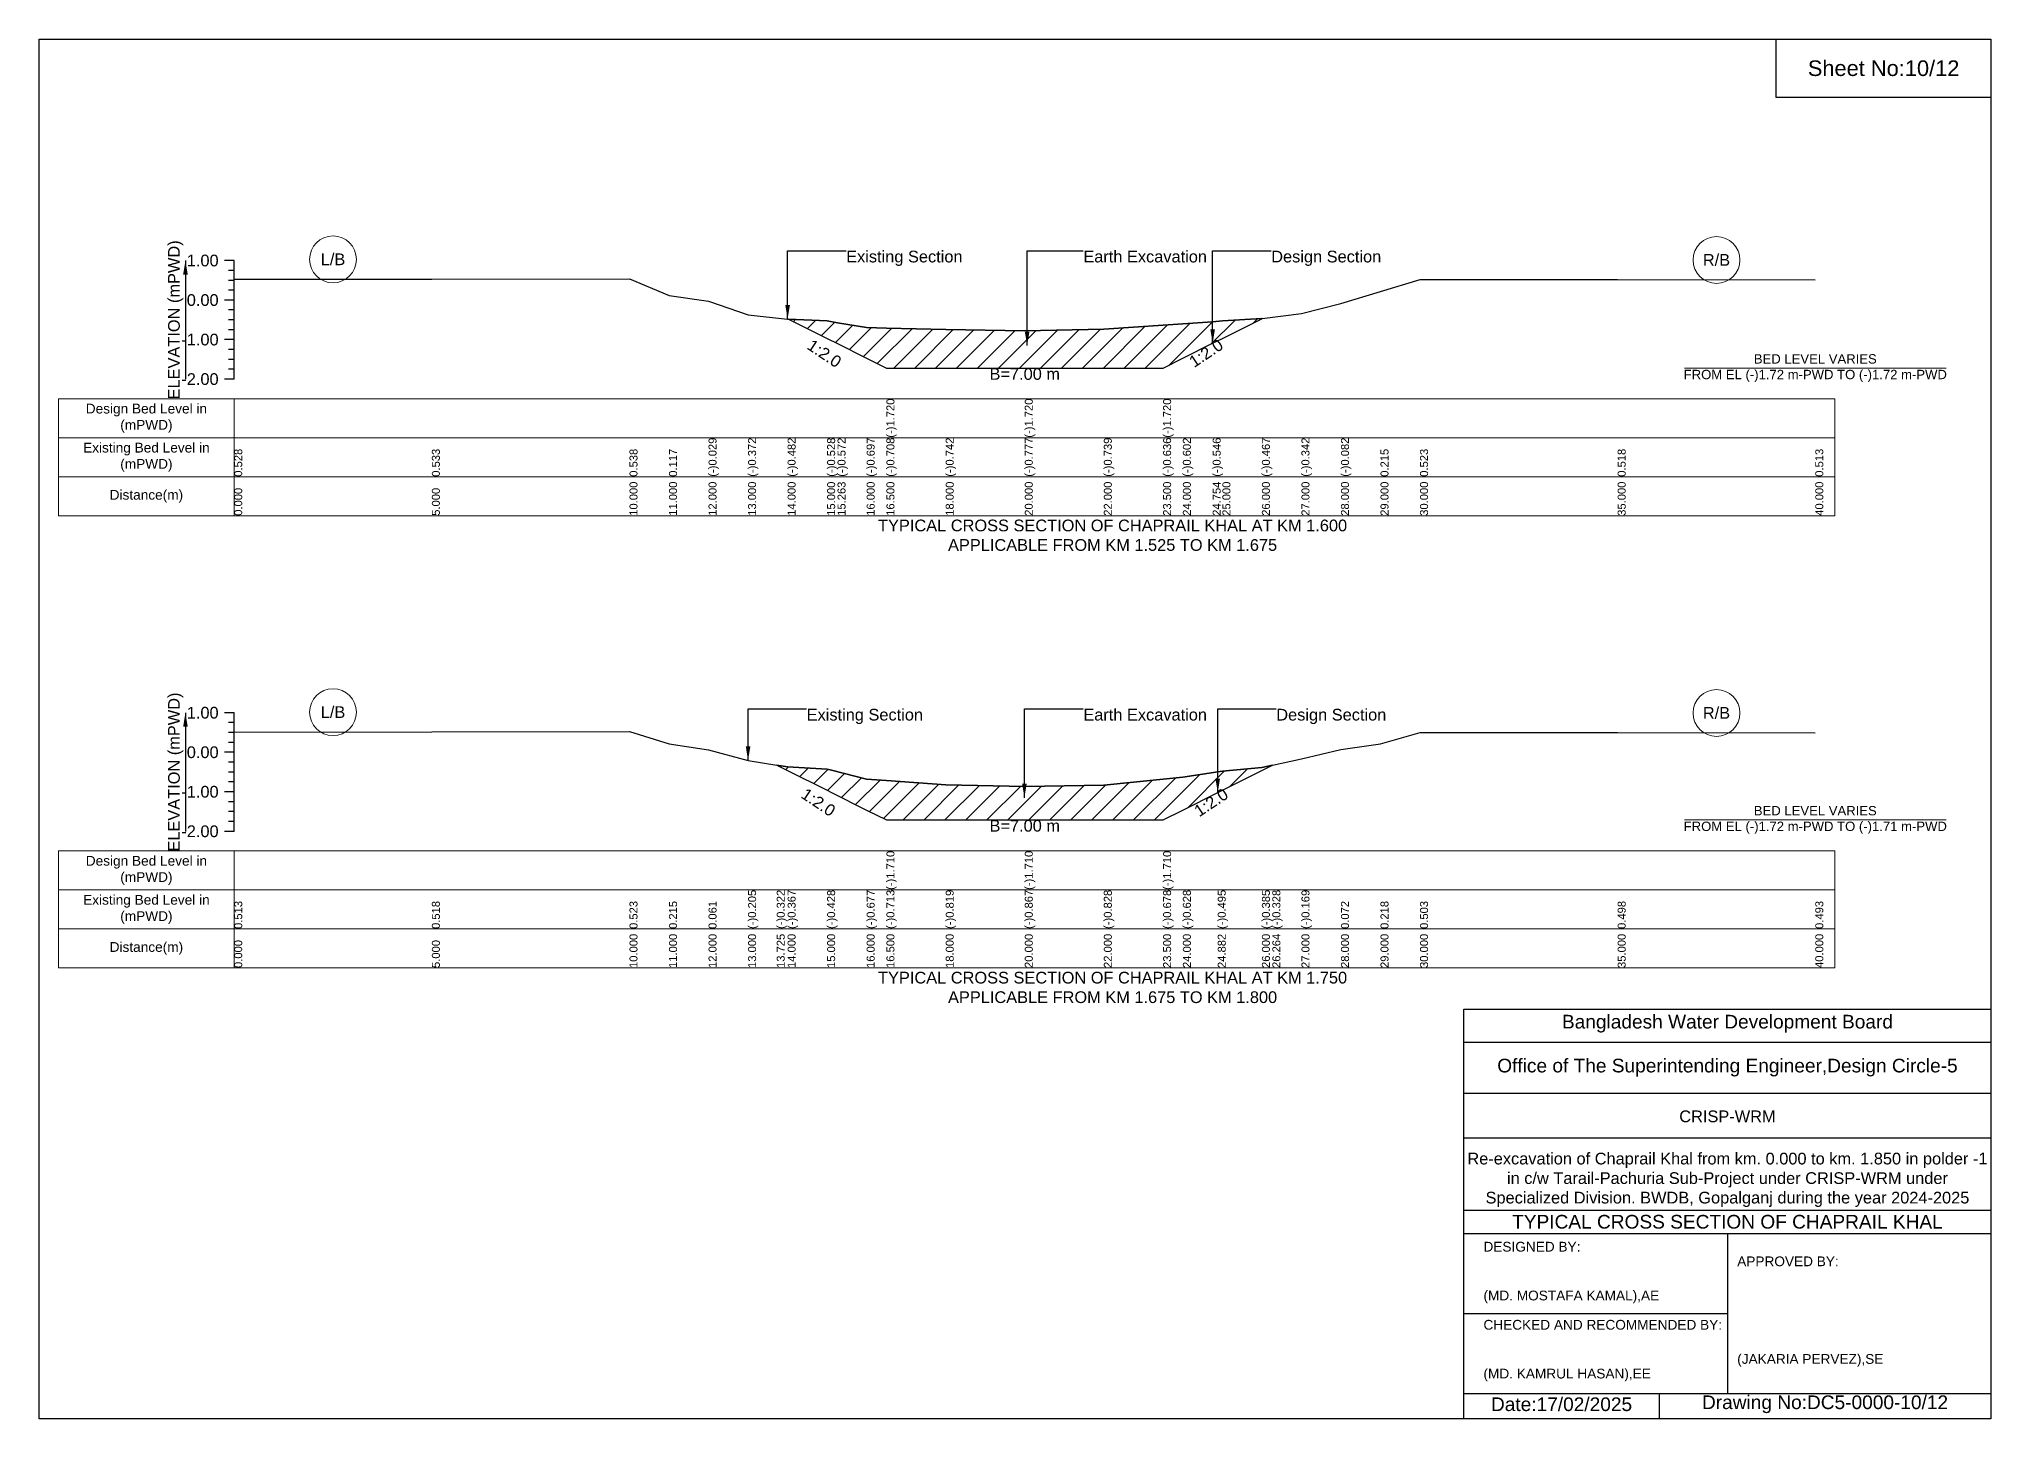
# Model space of a CAD drawing. Header units: inches. Extents: x 91000 to 218000, y -5656 to 0.
# Drawn here: x 190000 to 198000, y -5656 to 0 of the extents above; entities that cross this region are included whole.
import ezdxf

# ---------------------------------------------------------------- set-up
doc = ezdxf.new("R2010")
doc.units = ezdxf.units.IN
doc.header["$LTSCALE"] = 7
doc.header["$MEASUREMENT"] = 0
for name, color, linetype, lineweight in [('Cross section Data Border', 7, 'Continuous', 9), ('Cross Section Labels', 7, 'Continuous', 9), ('Existing_Bed_Level for Xsection', 7, 'Continuous', 25)]:
    doc.layers.add(name, color=color, linetype=linetype, lineweight=lineweight)
doc.styles.get("Standard").update_dxf_attribs({"font": 'arial.ttf'})
doc.dimstyles.get("Standard").update_dxf_attribs({"dimtxt": 0.18, "dimasz": 0.18, "dimexe": 0.18, "dimexo": 0.0625, "dimgap": 0.09, "dimtad": 0, "dimtih": 1, "dimtoh": 1, "dimdec": 4, "dimzin": 0, "dimdsep": 46, "dimtxsty": 'Standard', "dimcen": 0.09, "dimadec": 0, "dimazin": 0, "dimtfac": 1, "dimtdec": 4, "dimtofl": 0, "dimtmove": 0, "dimatfit": 3, "dimfxl": 1, "dimtolj": 1, "dimtzin": 0, "dimarcsym": 0})

msp = doc.modelspace()

# ---------------------------------------------------------------- hatches: boundary and pattern name
at = {"layer": 'Existing_Bed_Level for Xsection'}
h = msp.add_hatch(dxfattribs=at)
h.set_pattern_fill('ANSI31', color=256, scale=486, style=0)
h.paths.add_polyline_path([(193072.3, -1148.4), (193230, -1227.3), (193272.6, -1248.6), (193392, -1308.3), (193473, -1348.8), (193716, -1348.8), (194040, -1348.8), (194364, -1348.8), (194607, -1348.8), (194688, -1308.3), (194810.1, -1247.2), (194850, -1227.3), (195012, -1146.3), (195013.3, -1145.6), (195012, -1145.8), (194850, -1155.7), (194810.1, -1158.6), (194688, -1167.7), (194607, -1173.2), (194364, -1189.8), (194040, -1196), (193716, -1190.3), (193473, -1184.9), (193392, -1183), (193272.6, -1162.9), (193230, -1155.7)])
h = msp.add_hatch(dxfattribs=at)
h.set_pattern_fill('ANSI31', color=256, scale=486, style=0)
h.paths.add_polyline_path([(193023.4, -2975.8), (193068, -2998.1), (193230, -3079.1), (193248.2, -3088.2), (193392, -3160.1), (193473, -3200.6), (193716, -3200.6), (194040, -3200.6), (194364, -3200.6), (194607, -3200.6), (194688, -3160.1), (194830.9, -3088.6), (194850, -3079.1), (195012, -2998.1), (195054.8, -2976.7), (195012, -2985.9), (194850, -3000.8), (194830.9, -3003.7), (194688, -3025.3), (194607, -3033.4), (194364, -3057.7), (194040, -3064), (193716, -3056.2), (193473, -3039), (193392, -3033.2), (193248.2, -2997.4), (193230, -2992.9), (193068, -2983)])

# ---------------------------------------------------------------- linework, layer by layer
for points in [[(190000, 0), (198000, 0), (198000, -5656), (190000, -5656)], [(197120, 0), (198000, 0), (198000, -240), (197120, -240)]]:
    msp.add_lwpolyline(points, close=True)
for points in [[(195840, -5656), (195840, -3976), (198000, -3976)], [(195840, -4112), (198000, -4112)], [(195840, -4320), (198000, -4320)], [(195840, -4504), (198000, -4504)], [(195840, -4800), (198000, -4800)], [(195840, -4896), (198000, -4896)], [(196920, -4896), (196920, -5552)], [(195840, -5224), (196920, -5224)], [(195840, -5552), (198000, -5552)], [(196640, -5552), (196640, -5656)]]:
    msp.add_lwpolyline(points)
at = {"layer": 'Cross section Data Border'}
for points in [[(190080, -1474.1), (197360, -1474.1), (197360, -1954.1), (190080, -1954.1)], [(190080, -3327.5), (197360, -3327.5), (197360, -3807.5), (190080, -3807.5)]]:
    msp.add_lwpolyline(points, close=True, dxfattribs=at)
for points in [[(190800, -1474.1), (190800, -1954.1)], [(190080, -1634.1), (197360, -1634.1)], [(190080, -1794.1), (197360, -1794.1)], [(190800, -3327.5), (190800, -3807.5)], [(190080, -3487.5), (197360, -3487.5)], [(190080, -3647.5), (197360, -3647.5)]]:
    msp.add_lwpolyline(points, dxfattribs=at)
at = {"layer": 'Cross Section Labels'}
for points in [[(196744.2, -1348.8), (197815.8, -1348.8)], [(196744.2, -3200.6), (197815.8, -3200.6)]]:
    msp.add_lwpolyline(points, dxfattribs=at)
for centre in [(191205, -903.2), (196875, -905.6), (191205, -2759), (196875, -2762.3)]:
    msp.add_circle(centre, 96, dxfattribs=at)
at = {"layer": 'Existing_Bed_Level for Xsection'}
for points in [[(190800, -908.1), (190760, -908.1)], [(190800, -948.6), (190776, -948.6)], [(190800, -1394.1), (190800, -1232.1), (190800, -1070.1), (190800, -908.1)], [(190800, -989.1), (190776, -989.1)], [(190800, -1029.6), (190776, -1029.6)], [(190800, -984.6), (191610, -983.8), (192420, -983), (192582, -1051.2), (192744, -1074.8), (192906, -1130.4), (193068, -1148.2), (193072.3, -1148.4), (193230, -1155.7), (193272.6, -1162.9), (193392, -1183), (193473, -1184.9), (193473, -1184.9), (193716, -1190.3), (194040, -1196), (194040, -1196), (194364, -1189.8), (194607, -1173.2), (194607, -1173.2), (194688, -1167.7), (194810.1, -1158.6), (194850, -1155.7), (195012, -1145.8), (195013.3, -1145.6), (195174, -1125.5), (195336, -1083.4), (195498, -1035.3), (195660, -985.4), (196470, -986.2), (197280, -987)], [(190800, -1070.1), (190760, -1070.1)], [(190800, -1110.6), (190776, -1110.6)], [(190800, -1151.1), (190776, -1151.1)], [(190800, -1191.6), (190776, -1191.6)], [(190800, -1232.1), (190760, -1232.1)], [(190800, -1272.6), (190776, -1272.6)], [(190800, -1313.1), (190776, -1313.1)], [(190800, -1353.6), (190776, -1353.6)], [(190800, -1394.1), (190760, -1394.1)], [(190800, -2761.5), (190760, -2761.5)], [(190800, -3247.5), (190800, -3085.5), (190800, -2923.5), (190800, -2761.5)], [(190800, -2802), (190776, -2802)], [(190800, -2842.5), (190776, -2842.5)], [(190800, -2840.4), (191610, -2839.6), (192420, -2838.8), (192582, -2888.7), (192744, -2913.7), (192906, -2956.8), (193023.4, -2975.8), (193068, -2983), (193230, -2992.9), (193248.2, -2997.4), (193392, -3033.2), (193473, -3039), (193473, -3039), (193716, -3056.2), (194040, -3064), (194040, -3064), (194364, -3057.7), (194607, -3033.4), (194607, -3033.4), (194688, -3025.3), (194830.9, -3003.7), (194850, -3000.8), (195012, -2985.9), (195054.8, -2976.7), (195174, -2950.9), (195336, -2911.9), (195498, -2888.2), (195660, -2842.1), (196470, -2842.9), (197280, -2843.7)], [(190800, -2923.5), (190760, -2923.5)], [(190800, -2883), (190776, -2883)], [(190800, -2964), (190776, -2964)], [(190800, -3004.5), (190776, -3004.5)], [(190800, -3085.5), (190760, -3085.5)], [(190800, -3045), (190776, -3045)], [(190800, -3126), (190776, -3126)], [(190800, -3166.5), (190776, -3166.5)], [(190800, -3247.5), (190760, -3247.5)], [(190800, -3207), (190776, -3207)]]:
    msp.add_lwpolyline(points, dxfattribs=at)
for points in [[(193072.3, -1148.4), (193230, -1227.3), (193272.6, -1248.6), (193392, -1308.3), (193473, -1348.8), (193473, -1348.8), (193716, -1348.8), (194040, -1348.8), (194040, -1348.8), (194364, -1348.8), (194607, -1348.8), (194607, -1348.8), (194688, -1308.3), (194810.1, -1247.2), (194850, -1227.3), (195012, -1146.3), (195013.3, -1145.6), (195013.3, -1145.6), (195013.3, -1145.6), (195012, -1145.8), (194850, -1155.7), (194810.1, -1158.6), (194688, -1167.7), (194607, -1173.2), (194607, -1173.2), (194364, -1189.8), (194040, -1196), (194040, -1196), (193716, -1190.3), (193473, -1184.9), (193473, -1184.9), (193392, -1183), (193272.6, -1162.9), (193230, -1155.7)], [(193023.4, -2975.8), (193023.4, -2975.8), (193068, -2998.1), (193230, -3079.1), (193248.2, -3088.2), (193392, -3160.1), (193473, -3200.6), (193473, -3200.6), (193716, -3200.6), (194040, -3200.6), (194040, -3200.6), (194364, -3200.6), (194607, -3200.6), (194607, -3200.6), (194688, -3160.1), (194830.9, -3088.6), (194850, -3079.1), (195012, -2998.1), (195054.8, -2976.7), (195012, -2985.9), (194850, -3000.8), (194830.9, -3003.7), (194688, -3025.3), (194607, -3033.4), (194607, -3033.4), (194364, -3057.7), (194040, -3064), (194040, -3064), (193716, -3056.2), (193473, -3039), (193473, -3039), (193392, -3033.2), (193248.2, -2997.4), (193230, -2992.9), (193068, -2983), (193023.4, -2975.8)]]:
    msp.add_lwpolyline(points, close=True, dxfattribs=at)

# ---------------------------------------------------------------- texts
at = {"attachment_point": 5}
for s, insert, char_height in [('Sheet No:10/12', (197560, -120), 64), ('Bangladesh Water Development Board', (196920, -4036), 56), ('Office of The Superintending Engineer,Design Circle-5', (196920, -4216), 56)]:
    msp.add_mtext(s, dxfattribs=dict(at, insert=insert, char_height=char_height))
for s, insert, char_height, width, attachment_point in [('CRISP-WRM', (196920, -4416), 48, 2240, 5), ('Re-excavation of Chaprail Khal from km. 0.000 to km. 1.850 in polder -1  in c/w Tarail-Pachuria Sub-Project under CRISP-WRM under Specialized Division. BWDB, Gopalganj during the year 2024-2025', (196920, -4676), 48, 2160, 5), ('TYPICAL CROSS SECTION OF CHAPRAIL KHAL', (196920, -4848), 56, 2240, 5), ('DESIGNED BY:^J^J^J(MD. MOSTAFA KAMAL),AE', (195920, -5056), 40, 1120, 4), ('APPROVED BY:^J^J^J^J^J^J(JAKARIA PERVEZ),SE', (196960, -5216), 40, 1120, 4), ('CHECKED AND RECOMMENDED BY:^J^J^J(MD. KAMRUL HASAN),EE', (195920, -5376), 40, 1120, 4), ('Date:17/02/2025', (196240, -5596), 56, 1120, 5), ('Drawing No:DC5-0000-10/12', (197320, -5596), 56, 1760, 5)]:
    msp.add_mtext(s, dxfattribs=dict(insert=insert, char_height=char_height, width=width, attachment_point=attachment_point))
at = {"layer": 'Cross section Data Border', "char_height": 40, "width": 640, "attachment_point": 5}
for s, insert in [('Design Bed Level in (mPWD)', (190440, -1554.1)), ('Existing Bed Level in (mPWD)', (190440, -1714.1)), ('Distance(m)', (190440, -1874.1)), ('Design Bed Level in (mPWD)', (190440, -3407.5)), ('Existing Bed Level in (mPWD)', (190440, -3567.5)), ('Distance(m)', (190440, -3727.5))]:
    msp.add_mtext(s, dxfattribs=dict(at, insert=insert))
at = {"layer": 'Cross Section Labels'}
for s, insert, char_height, attachment_point in [('L/B', (191205, -903.2), 48, 5), ('Existing Section', (193308, -867.6), 48, 1), ('Earth Excavation', (194280, -867.6), 48, 1), ('Design Section', (195050.1, -867.6), 48, 1), ('R/B', (196875, -905.6), 48, 5), ('B=7.00 m', (194040, -1348.8), 48, 2), ('BED LEVEL VARIES ^JFROM EL (-)1.72 m-PWD TO (-)1.72 m-PWD', (197280, -1348.8), 38.4, 5), ('TYPICAL CROSS SECTION OF CHAPRAIL KHAL AT KM 1.600^JAPPLICABLE FROM KM 1.525 TO KM 1.675', (194400, -2034.1), 48, 5), ('L/B', (191205, -2759), 48, 5), ('Existing Section', (193146, -2745.3), 48, 1), ('Earth Excavation', (194280, -2745.3), 48, 1), ('Design Section', (195070.9, -2745.3), 48, 1), ('R/B', (196875, -2762.3), 48, 5), ('B=7.00 m', (194040, -3200.6), 48, 2), ('BED LEVEL VARIES ^JFROM EL (-)1.72 m-PWD TO (-)1.71 m-PWD', (197280, -3200.6), 38.4, 5), ('TYPICAL CROSS SECTION OF CHAPRAIL KHAL AT KM 1.750^JAPPLICABLE FROM KM 1.675 TO KM 1.800', (194400, -3887.5), 48, 5)]:
    msp.add_mtext(s, dxfattribs=dict(at, insert=insert, char_height=char_height, attachment_point=attachment_point))
at = {"layer": 'Cross Section Labels', "char_height": 48, "attachment_point": 2}
for insert, rotation in [((193232.1, -1268.8), 326.30993), ((194769.6, -1267.4), 33.69007), ((193207.7, -3108.4), 326.30993), ((194790.4, -3108.9), 33.69007)]:
    msp.add_mtext('1:2.0', dxfattribs=dict(at, insert=insert, rotation=rotation))
at = {"layer": 'Existing_Bed_Level for Xsection', "rotation": 90}
for s, insert, char_height, attachment_point in [('ELEVATION (mPWD)', (190560, -1151.1), 48, 5), ('(-)1.720', (193473, -1634.1), 32.8, 1), ('(-)1.720', (194040, -1634.1), 32.8, 1), ('(-)1.720', (194607, -1634.1), 32.8, 1), ('(-)0.029', (192744, -1794.1), 32.8, 1), ('(-)0.372', (192906, -1794.1), 32.8, 1), ('(-)0.482', (193068, -1794.1), 32.8, 1), ('(-)0.528', (193230, -1794.1), 32.8, 1), ('(-)0.572', (193272.6, -1794.1), 32.8, 1), ('(-)0.697', (193392, -1794.1), 32.8, 1), ('(-)0.708', (193473, -1794.1), 32.8, 1), ('(-)0.742', (193716, -1794.1), 32.8, 1), ('(-)0.777', (194040, -1794.1), 32.8, 1), ('(-)0.739', (194364, -1794.1), 32.8, 1), ('(-)0.636', (194607, -1794.1), 32.8, 1), ('(-)0.602', (194688, -1794.1), 32.8, 1), ('(-)0.546', (194810.1, -1794.1), 32.8, 1), ('(-)0.467', (195012, -1794.1), 32.8, 1), ('(-)0.342', (195174, -1794.1), 32.8, 1), ('(-)0.082', (195336, -1794.1), 32.8, 1), ('0.528', (190800, -1794.1), 32.8, 1), ('0.533', (191610, -1794.1), 32.8, 1), ('0.538', (192420, -1794.1), 32.8, 1), ('0.117', (192582, -1794.1), 32.8, 1), ('0.215', (195498, -1794.1), 32.8, 1), ('0.523', (195660, -1794.1), 32.8, 1), ('0.518', (196470, -1794.1), 32.8, 1), ('0.513', (197280, -1794.1), 32.8, 1), ('10.000', (192420, -1954.1), 32.8, 1), ('11.000', (192582, -1954.1), 32.8, 1), ('12.000', (192744, -1954.1), 32.8, 1), ('13.000', (192906, -1954.1), 32.8, 1), ('14.000', (193068, -1954.1), 32.8, 1), ('15.000', (193230, -1954.1), 32.8, 1), ('15.263', (193272.6, -1954.1), 32.8, 1), ('16.000', (193392, -1954.1), 32.8, 1), ('16.500', (193473, -1954.1), 32.8, 1), ('18.000', (193716, -1954.1), 32.8, 1), ('20.000', (194040, -1954.1), 32.8, 1), ('22.000', (194364, -1954.1), 32.8, 1), ('23.500', (194607, -1954.1), 32.8, 1), ('24.000', (194688, -1954.1), 32.8, 1), ('24.754', (194810.1, -1954.1), 32.8, 1), ('25.000', (194850, -1954.1), 32.8, 1), ('26.000', (195012, -1954.1), 32.8, 1), ('27.000', (195174, -1954.1), 32.8, 1), ('28.000', (195336, -1954.1), 32.8, 1), ('29.000', (195498, -1954.1), 32.8, 1), ('30.000', (195660, -1954.1), 32.8, 1), ('35.000', (196470, -1954.1), 32.8, 1), ('40.000', (197280, -1954.1), 32.8, 1), ('0.000', (190800, -1954.1), 32.8, 1), ('5.000', (191610, -1954.1), 32.8, 1), ('ELEVATION (mPWD)', (190560, -3004.5), 48, 5), ('(-)1.710', (193473, -3487.5), 32.8, 1), ('(-)1.710', (194040, -3487.5), 32.8, 1), ('(-)1.710', (194607, -3487.5), 32.8, 1), ('(-)0.205', (192906, -3647.5), 32.8, 1), ('(-)0.322', (193023.4, -3647.5), 32.8, 1), ('(-)0.367', (193068, -3647.5), 32.8, 1), ('(-)0.428', (193230, -3647.5), 32.8, 1), ('(-)0.677', (193392, -3647.5), 32.8, 1), ('(-)0.713', (193473, -3647.5), 32.8, 1), ('(-)0.819', (193716, -3647.5), 32.8, 1), ('(-)0.867', (194040, -3647.5), 32.8, 1), ('(-)0.828', (194364, -3647.5), 32.8, 1), ('(-)0.678', (194607, -3647.5), 32.8, 1), ('(-)0.628', (194688, -3647.5), 32.8, 1), ('(-)0.495', (194830.9, -3647.5), 32.8, 1), ('(-)0.385', (195012, -3647.5), 32.8, 1), ('(-)0.328', (195054.8, -3647.5), 32.8, 1), ('(-)0.169', (195174, -3647.5), 32.8, 1), ('0.513', (190800, -3647.5), 32.8, 1), ('0.518', (191610, -3647.5), 32.8, 1), ('0.523', (192420, -3647.5), 32.8, 1), ('0.215', (192582, -3647.5), 32.8, 1), ('0.061', (192744, -3647.5), 32.8, 1), ('0.072', (195336, -3647.5), 32.8, 1), ('0.218', (195498, -3647.5), 32.8, 1), ('0.503', (195660, -3647.5), 32.8, 1), ('0.498', (196470, -3647.5), 32.8, 1), ('0.493', (197280, -3647.5), 32.8, 1), ('10.000', (192420, -3807.5), 32.8, 1), ('11.000', (192582, -3807.5), 32.8, 1), ('12.000', (192744, -3807.5), 32.8, 1), ('13.000', (192906, -3807.5), 32.8, 1), ('13.725', (193023.4, -3807.5), 32.8, 1), ('14.000', (193068, -3807.5), 32.8, 1), ('15.000', (193230, -3807.5), 32.8, 1), ('16.000', (193392, -3807.5), 32.8, 1), ('16.500', (193473, -3807.5), 32.8, 1), ('18.000', (193716, -3807.5), 32.8, 1), ('20.000', (194040, -3807.5), 32.8, 1), ('22.000', (194364, -3807.5), 32.8, 1), ('23.500', (194607, -3807.5), 32.8, 1), ('24.000', (194688, -3807.5), 32.8, 1), ('24.882', (194830.9, -3807.5), 32.8, 1), ('26.000', (195012, -3807.5), 32.8, 1), ('26.264', (195054.8, -3807.5), 32.8, 1), ('27.000', (195174, -3807.5), 32.8, 1), ('28.000', (195336, -3807.5), 32.8, 1), ('29.000', (195498, -3807.5), 32.8, 1), ('30.000', (195660, -3807.5), 32.8, 1), ('35.000', (196470, -3807.5), 32.8, 1), ('40.000', (197280, -3807.5), 32.8, 1), ('0.000', (190800, -3807.5), 32.8, 1), ('5.000', (191610, -3807.5), 32.8, 1)]:
    msp.add_mtext(s, dxfattribs=dict(at, insert=insert, char_height=char_height, attachment_point=attachment_point))
at = {"layer": 'Existing_Bed_Level for Xsection', "char_height": 48, "attachment_point": 6}
for s, insert in [('1.00', (190736, -908.1)), ('0.00', (190736, -1070.1)), ('-1.00', (190736, -1232.1)), ('-2.00', (190736, -1394.1)), ('1.00', (190736, -2761.5)), ('0.00', (190736, -2923.5)), ('-1.00', (190736, -3085.5)), ('-2.00', (190736, -3247.5))]:
    msp.add_mtext(s, dxfattribs=dict(at, insert=insert))

# ---------------------------------------------------------------- leaders
at = {"layer": 'Cross Section Labels', "annotation_type": 0, "has_hookline": 1, "hookline_direction": 0}
for points, text_width in [([(193068, -1148.2), (193068, -867.6), (193307.9, -867.6)], 467.2), ([(194049.8, -1256.6), (194049.8, -867.6), (194279.9, -867.6)], 497), ([(194810.1, -1247.2), (194810.1, -867.6), (195050.1, -867.6)], 441.2), ([(192906, -2956.8), (192906, -2745.3), (193145.9, -2745.3)], 467.2), ([(194038.6, -3109.5), (194038.6, -2745.3), (194279.9, -2745.3)], 497), ([(194830.9, -3088.6), (194830.9, -2745.3), (195070.8, -2745.3)], 441.2)]:
    msp.add_leader(points, dimstyle='Standard', override={"dimasz": 57.6}, dxfattribs=dict(at, text_width=text_width))
at = {"layer": 'Existing_Bed_Level for Xsection'}
for points in [[(190600, -908.1), (190600, -1394.1)], [(190600, -2761.5), (190600, -3247.5)]]:
    msp.add_leader(points, dimstyle='Standard', override={"dimasz": 57.6}, dxfattribs=at)

doc.saveas('drawing.dxf')
